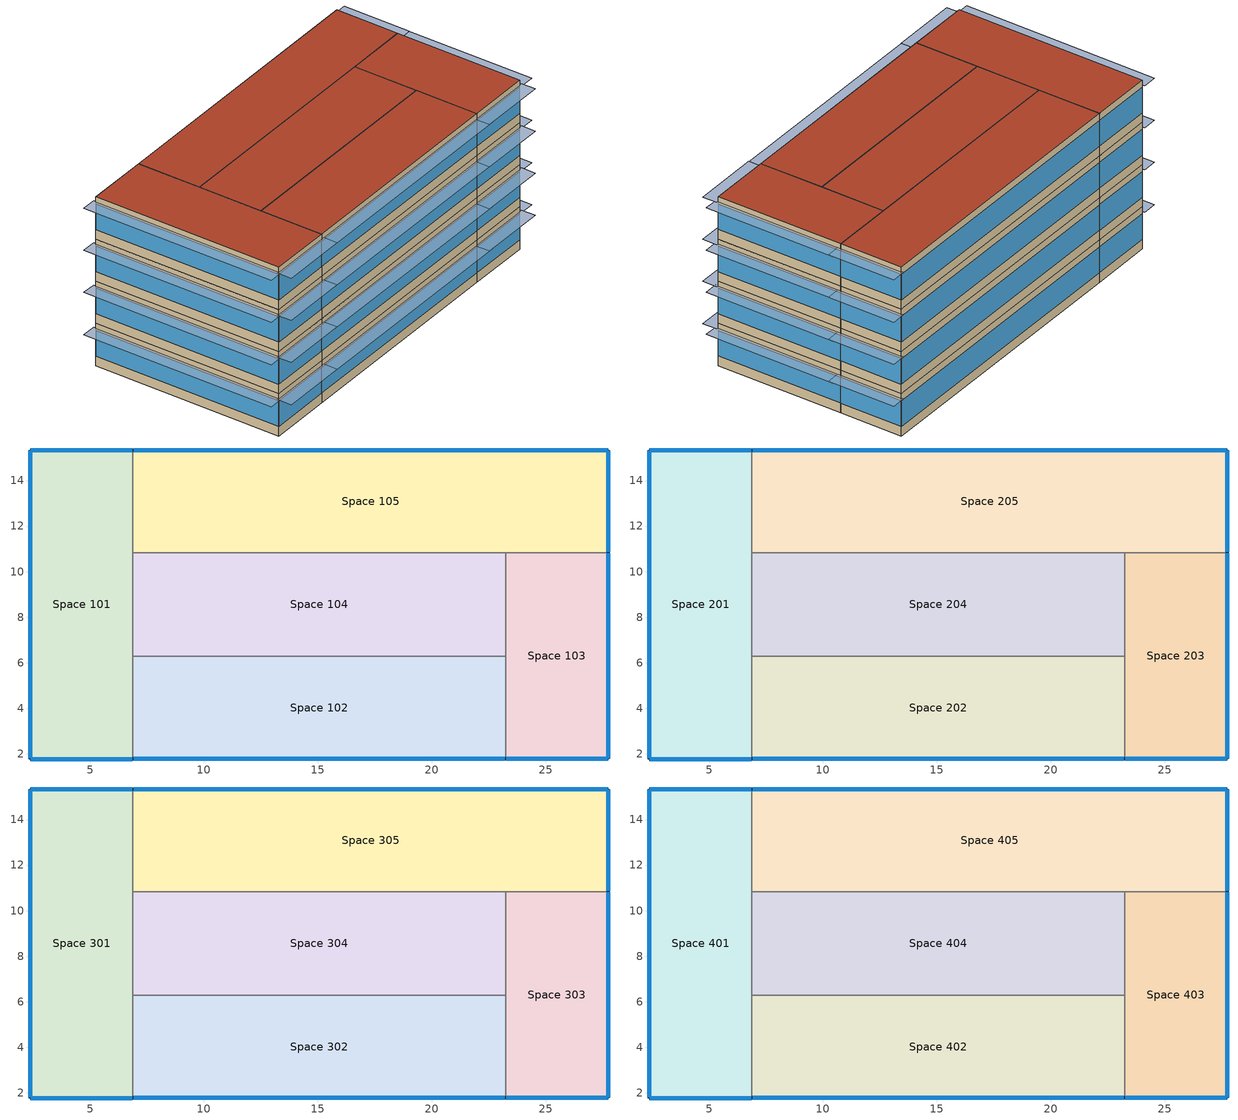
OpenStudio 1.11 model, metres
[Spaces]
Space 101
 floor ground: 6.88,15.34 6.88,1.78 2.38,1.78 2.38,15.34 z0
 wall outside: 6.88,15.34 2.38,15.34 2.38,1.78 6.88,1.78 z0:3.05
 wall to Space 105: 6.88,10.84 6.88,15.34 z0:3.05
 wall to Space 104: 6.88,6.28 6.88,10.84 z0:3.05
 wall to Space 102: 6.88,1.78 6.88,6.28 z0:3.05
 window: 6.86,15.34 2.41,15.34 / 2.41,1.78 6.86,1.78 z0.7:2.55; 2.38,15.31 2.38,1.8 z0.7:2.54
Space 102
 floor ground: 23.23,6.28 23.23,1.78 6.88,1.78 6.88,6.28 z0
 wall outside: 6.88,1.78 23.23,1.78 z0:3.05
 wall to Space 104: 23.23,6.28 6.88,6.28 z0:3.05
 wall to Space 103: 23.23,1.78 23.23,6.28 z0:3.05
 window: 6.91,1.78 23.21,1.78 z0.7:2.53
Space 103
 floor ground: 27.73,10.84 27.73,1.78 23.23,1.78 23.23,10.84 z0
 wall outside: 23.23,1.78 27.73,1.78 27.73,10.84 z0:3.05
 wall to Space 104: 23.23,10.84 23.23,6.28 z0:3.05
 wall to Space 105: 27.73,10.84 23.23,10.84 z0:3.05
 window: 27.73,1.8 27.73,10.81 z0.7:2.54; 23.26,1.78 27.71,1.78 z0.7:2.55
Space 104
 floor ground: 23.23,10.84 23.23,6.28 6.88,6.28 6.88,10.84 z0
 wall to Space 105: 23.23,10.84 6.88,10.84 z0:3.05
Space 105
 floor ground: 27.73,15.34 27.73,10.84 6.88,10.84 6.88,15.34 z0
 wall outside: 27.73,10.84 27.73,15.34 6.88,15.34 z0:3.05
 window: 27.73,10.86 27.73,15.31 z0.7:2.55; 27.71,15.34 6.91,15.34 z0.7:2.53
Space 201
 floor to Space 101: 6.88,15.34 6.88,1.78 2.38,1.78 2.38,15.34 z3.05
 wall outside: 6.88,15.34 2.38,15.34 2.38,1.78 6.88,1.78 z3.05:6.1
 wall to Space 205: 6.88,10.84 6.88,15.34 z3.05:6.1
 wall to Space 204: 6.88,6.28 6.88,10.84 z3.05:6.1
 wall to Space 202: 6.88,1.78 6.88,6.28 z3.05:6.1
 window: 2.41,1.78 6.86,1.78 / 6.86,15.34 2.41,15.34 z3.75:5.6; 2.38,15.31 2.38,1.8 z3.75:5.58
Space 202
 floor to Space 102: 23.23,6.28 23.23,1.78 6.88,1.78 6.88,6.28 z3.05
 wall outside: 6.88,1.78 23.23,1.78 z3.05:6.1
 wall to Space 204: 23.23,6.28 6.88,6.28 z3.05:6.1
 wall to Space 203: 23.23,1.78 23.23,6.28 z3.05:6.1
 window: 6.91,1.78 23.21,1.78 z3.75:5.58
Space 203
 floor to Space 103: 27.73,10.84 27.73,1.78 23.23,1.78 23.23,10.84 z3.05
 wall outside: 23.23,1.78 27.73,1.78 27.73,10.84 z3.05:6.1
 wall to Space 204: 23.23,10.84 23.23,6.28 z3.05:6.1
 wall to Space 205: 27.73,10.84 23.23,10.84 z3.05:6.1
 window: 27.73,1.8 27.73,10.81 z3.75:5.59; 23.26,1.78 27.71,1.78 z3.75:5.6
Space 204
 floor to Space 104: 23.23,10.84 23.23,6.28 6.88,6.28 6.88,10.84 z3.05
 wall to Space 205: 23.23,10.84 6.88,10.84 z3.05:6.1
Space 205
 floor to Space 105: 27.73,15.34 27.73,10.84 6.88,10.84 6.88,15.34 z3.05
 wall outside: 27.73,10.84 27.73,15.34 6.88,15.34 z3.05:6.1
 window: 27.71,15.34 6.91,15.34 z3.75:5.58; 27.73,10.86 27.73,15.31 z3.75:5.6
Space 301
 floor to Space 201: 6.88,15.34 6.88,1.78 2.38,1.78 2.38,15.34 z6.1
 wall outside: 6.88,15.34 2.38,15.34 2.38,1.78 6.88,1.78 z6.1:9.14
 wall to Space 305: 6.88,10.84 6.88,15.34 z6.1:9.14
 wall to Space 304: 6.88,6.28 6.88,10.84 z6.1:9.14
 wall to Space 302: 6.88,1.78 6.88,6.28 z6.1:9.14
 window: 6.86,15.34 2.41,15.34 / 2.41,1.78 6.86,1.78 z6.8:8.65; 2.38,15.31 2.38,1.8 z6.8:8.63
Space 302
 floor to Space 202: 23.23,6.28 23.23,1.78 6.88,1.78 6.88,6.28 z6.1
 wall outside: 6.88,1.78 23.23,1.78 z6.1:9.14
 wall to Space 304: 23.23,6.28 6.88,6.28 z6.1:9.14
 wall to Space 303: 23.23,1.78 23.23,6.28 z6.1:9.14
 window: 6.91,1.78 23.21,1.78 z6.8:8.63
Space 303
 floor to Space 203: 27.73,10.84 27.73,1.78 23.23,1.78 23.23,10.84 z6.1
 wall outside: 23.23,1.78 27.73,1.78 27.73,10.84 z6.1:9.14
 wall to Space 304: 23.23,10.84 23.23,6.28 z6.1:9.14
 wall to Space 305: 27.73,10.84 23.23,10.84 z6.1:9.14
 window: 23.26,1.78 27.71,1.78 z6.8:8.65; 27.73,1.8 27.73,10.81 z6.8:8.64
Space 304
 floor to Space 204: 23.23,10.84 23.23,6.28 6.88,6.28 6.88,10.84 z6.1
 wall to Space 305: 23.23,10.84 6.88,10.84 z6.1:9.14
Space 305
 floor to Space 205: 27.73,15.34 27.73,10.84 6.88,10.84 6.88,15.34 z6.1
 wall outside: 27.73,10.84 27.73,15.34 6.88,15.34 z6.1:9.14
 window: 27.73,10.86 27.73,15.31 z6.8:8.65; 27.71,15.34 6.91,15.34 z6.8:8.63
Space 401
 floor to Space 301: 6.88,15.34 6.88,1.78 2.38,1.78 2.38,15.34 z9.14
 wall outside: 6.88,15.34 2.38,15.34 2.38,1.78 6.88,1.78 z9.14:12.19
 wall to Space 405: 6.88,10.84 6.88,15.34 z9.14:12.19
 wall to Space 404: 6.88,6.28 6.88,10.84 z9.14:12.19
 wall to Space 402: 6.88,1.78 6.88,6.28 z9.14:12.19
 window: 2.41,1.78 6.86,1.78 / 6.86,15.34 2.41,15.34 z9.84:11.69; 2.38,15.31 2.38,1.8 z9.84:11.68
 roof outside: 6.88,1.78 6.88,15.34 2.38,15.34 2.38,1.78 z12.19
Space 402
 floor to Space 302: 23.23,6.28 23.23,1.78 6.88,1.78 6.88,6.28 z9.14
 wall outside: 6.88,1.78 23.23,1.78 z9.14:12.19
 wall to Space 404: 23.23,6.28 6.88,6.28 z9.14:12.19
 wall to Space 403: 23.23,1.78 23.23,6.28 z9.14:12.19
 window: 6.91,1.78 23.21,1.78 z9.84:11.68
 roof outside: 23.23,1.78 23.23,6.28 6.88,6.28 6.88,1.78 z12.19
Space 403
 floor to Space 303: 27.73,10.84 27.73,1.78 23.23,1.78 23.23,10.84 z9.14
 wall outside: 23.23,1.78 27.73,1.78 27.73,10.84 z9.14:12.19
 wall to Space 404: 23.23,10.84 23.23,6.28 z9.14:12.19
 wall to Space 405: 27.73,10.84 23.23,10.84 z9.14:12.19
 window: 27.73,1.8 27.73,10.81 z9.84:11.68; 23.26,1.78 27.71,1.78 z9.84:11.69
 roof outside: 27.73,1.78 27.73,10.84 23.23,10.84 23.23,1.78 z12.19
Space 404
 floor to Space 304: 23.23,10.84 23.23,6.28 6.88,6.28 6.88,10.84 z9.14
 wall to Space 405: 23.23,10.84 6.88,10.84 z9.14:12.19
 roof outside: 23.23,6.28 23.23,10.84 6.88,10.84 6.88,6.28 z12.19
Space 405
 floor to Space 305: 27.73,15.34 27.73,10.84 6.88,10.84 6.88,15.34 z9.14
 wall outside: 27.73,10.84 27.73,15.34 6.88,15.34 z9.14:12.19
 window: 27.71,15.34 6.91,15.34 z9.84:11.68; 27.73,10.86 27.73,15.31 z9.84:11.69
 roof outside: 27.73,10.84 27.73,15.34 6.88,15.34 6.88,10.84 z12.19
shading: 23.39,0.77 23.39,1.78 6.73,1.78 6.73,0.77 z8.81; 27.89,0.76 27.89,1.78 23.07,1.78 23.07,0.76 z11.88; 23.39,0.77 23.39,1.78 6.73,1.78 6.73,0.77 z11.86; 27.89,0.76 27.89,1.78 23.07,1.78 23.07,0.76 z2.73; 2.38,1.62 2.38,15.5 1.37,15.5 1.37,1.62 z8.82; 28.75,1.62 28.75,11 27.73,11 27.73,1.62 z11.87; 7.04,0.76 7.04,1.78 2.22,1.78 2.22,0.76 z5.78; 28.75,1.62 28.75,11 27.73,11 27.73,1.62 z2.72; 2.38,1.62 2.38,15.5 1.37,15.5 1.37,1.62 z11.86; 28.75,10.68 28.75,15.5 27.73,15.5 27.73,10.68 z11.88; 27.89,0.76 27.89,1.78 23.07,1.78 23.07,0.76 z8.83; 28.75,1.62 28.75,11 27.73,11 27.73,1.62 z5.77; 28.75,10.68 28.75,15.5 27.73,15.5 27.73,10.68 z8.83; 28.75,1.62 28.75,11 27.73,11 27.73,1.62 z8.82; 7.04,0.76 7.04,1.78 2.22,1.78 2.22,0.76 z2.73; 23.39,0.77 23.39,1.78 6.73,1.78 6.73,0.77 z5.77; 7.04,0.76 7.04,1.78 2.22,1.78 2.22,0.76 z8.83; 2.38,1.62 2.38,15.5 1.37,15.5 1.37,1.62 z5.77; 23.39,0.77 23.39,1.78 6.73,1.78 6.73,0.77 z2.72; 27.89,0.76 27.89,1.78 23.07,1.78 23.07,0.76 z5.78; 28.75,10.68 28.75,15.5 27.73,15.5 27.73,10.68 z2.73; 28.75,10.68 28.75,15.5 27.73,15.5 27.73,10.68 z5.78; 2.38,1.62 2.38,15.5 1.37,15.5 1.37,1.62 z2.72; 7.04,0.76 7.04,1.78 2.22,1.78 2.22,0.76 z11.88
[Building]
Building 1: Space Type=189.1-2009 - Office - OpenOffice - CZ4-8; Default Construction Set=189.1-2009 - CZ5 - Office
[Site]
Firenze-Peretola: Latitude {deg}=43.8; Longitude {deg}=11.2; Time Zone {hr}=1; Elevation {m}=38
[ClimateZones]
Climate Zone Institution Name 1=ASHRAE; Climate Zone Document Name 1=ANSI/ASHRAE Standard 169; Climate Zone Document Year 1=2006; Climate Zone Institution Name 2=CEC; Climate Zone Document Name 2=California Climate Zone Descriptions; Climate Zone Document Year 2=1995
[SizingPeriod:DesignDay] Sky Clearness=0; Rain Indicator=0; Snow Indicator=0; Day of Month=21; Daylight Saving Time Indicator=0; Dry-Bulb Temperature Range Modifier Type=DefaultMultipliers
Name | Maximum Dry-Bulb Temperature {C} | Daily Dry-Bulb Temperature Range {deltaC} | Humidity Indicating Conditions at Maximum Dry-Bulb | Barometric Pressure {Pa} | Wind Speed {m/s} | Wind Direction {deg} | Month | Day Type | Humidity Indicating Type | Solar Model Indicator | ASHRAE Taub | ASHRAE Taud
Firenze-Peretola Ann Hum_n 99.6% Condns DP=>MCDB | 2.6 | 0 | -11 | 100869 | 0.7 | 80 | 1 | WinterDesignDay | Dewpoint | ASHRAEClearSky
Firenze-Peretola Ann Clg .4% Condns DP=>MDB | 27.1 | 11.7 | 22.8 | 100869 | 3.8 | 270 | 7 | SummerDesignDay | Dewpoint | ASHRAETau | 0.486 | 1.92
Firenze-Peretola Ann Clg .4% Condns Enth=>MDB | 31.7 | 11.7 | 74400 | 100869 | 3.8 | 270 | 7 | SummerDesignDay | Enthalpy | ASHRAETau | 0.486 | 1.92
Firenze-Peretola Ann Clg .4% Condns WB=>MDB | 31.8 | 11.7 | 24.6 | 100869 | 3.8 | 270 | 7 | SummerDesignDay | Wetbulb | ASHRAETau | 0.486 | 1.92
Firenze-Peretola Ann Htg 99.6% Condns DB | -3.1 | 0 | -3.1 | 100869 | 0.7 | 80 | 1 | WinterDesignDay | Wetbulb | ASHRAEClearSky
Firenze-Peretola Ann Htg Wind 99.6% Condns WS=>MCDB | 3.7 | 0 | 3.7 | 100869 | 10.9 | 80 | 1 | WinterDesignDay | Wetbulb | ASHRAEClearSky
Firenze-Peretola Ann Clg .4% Condns DB=>MWB | 35.1 | 11.7 | 23 | 100869 | 3.8 | 270 | 7 | SummerDesignDay | Wetbulb | ASHRAETau | 0.486 | 1.92
Malaga Ann Htg Wind 99.6% Condns WS=>MCDB | 12.9 | 0 | 12.9 | 101241 | 14.9 | 320 | 1 | WinterDesignDay | Wetbulb | ASHRAEClearSky
Malaga Ann Clg .4% Condns DP=>MDB | 26.3 | 9.4 | 22.8 | 101241 | 5.3 | 320 | 8 | SummerDesignDay | Dewpoint | ASHRAETau | 0.529 | 1.806
Malaga Ann Htg 99.6% Condns DB | 3.9 | 0 | 3.9 | 101241 | 4.4 | 320 | 1 | WinterDesignDay | Wetbulb | ASHRAEClearSky
Malaga Ann Clg .4% Condns Enth=>MDB | 28.2 | 9.4 | 71500 | 101241 | 5.3 | 320 | 8 | SummerDesignDay | Enthalpy | ASHRAETau | 0.529 | 1.806
Malaga Ann Clg .4% Condns DB=>MWB | 34.8 | 9.4 | 20.4 | 101241 | 5.3 | 320 | 8 | SummerDesignDay | Wetbulb | ASHRAETau | 0.529 | 1.806
Malaga Ann Clg .4% Condns WB=>MDB | 28 | 9.4 | 23.9 | 101241 | 5.3 | 320 | 8 | SummerDesignDay | Wetbulb | ASHRAETau | 0.529 | 1.806
Malaga Ann Hum_n 99.6% Condns DP=>MCDB | 11.1 | 0 | -4 | 101241 | 4.4 | 320 | 1 | WinterDesignDay | Dewpoint | ASHRAEClearSky
COPENHAGEN Ann Clg .4% Condns Enth=>MDB | 23.1 | 8 | 54800 | 101265 | 4.6 | 160 | 7 | SummerDesignDay | Enthalpy | ASHRAETau | 0.447 | 1.986
COPENHAGEN Ann Clg .4% Condns DP=>MDB | 20.8 | 8 | 17.9 | 101265 | 4.6 | 160 | 7 | SummerDesignDay | Dewpoint | ASHRAETau | 0.447 | 1.986
COPENHAGEN Ann Htg 99.6% Condns DB | -9.2 | 0 | -9.2 | 101265 | 4.8 | 50 | 2 | WinterDesignDay | Wetbulb | ASHRAEClearSky
COPENHAGEN Ann Clg .4% Condns WB=>MDB | 23.4 | 8 | 19.3 | 101265 | 4.6 | 160 | 7 | SummerDesignDay | Wetbulb | ASHRAETau | 0.447 | 1.986
COPENHAGEN Ann Clg .4% Condns DB=>MWB | 25.5 | 8 | 17.9 | 101265 | 4.6 | 160 | 7 | SummerDesignDay | Wetbulb | ASHRAETau | 0.447 | 1.986
COPENHAGEN Ann Hum_n 99.6% Condns DP=>MCDB | -7.6 | 0 | -12 | 101265 | 4.8 | 50 | 2 | WinterDesignDay | Dewpoint | ASHRAEClearSky
COPENHAGEN Ann Htg Wind 99.6% Condns WS=>MCDB | 4.1 | 0 | 4.1 | 101265 | 14.7 | 50 | 2 | WinterDesignDay | Wetbulb | ASHRAEClearSky
[DefaultConstructionSet] Interior Partition Construction=Interior Partition
Name | Default Exterior Surface Constructions | Default Interior Surface Constructions | Default Ground Contact Surface Constructions | Default Exterior SubSurface Constructions | Default Interior SubSurface Constructions
189.1-2009 - CZ5 - Office | Default Surface Constructions 13 | Default Surface Constructions 14 | Default Surface Constructions 15 | Default Sub Surface Constructions 9 | Default Sub Surface Constructions 10
CZ1OfficeBestCase | Default Surface Constructions 28 | Default Surface Constructions 29 | Default Surface Constructions 30 | Default Sub Surface Constructions 19 | Default Sub Surface Constructions 20
[DefaultSurfaceConstructions]
Name | Floor Construction | Wall Construction | Roof Ceiling Construction
Default Surface Constructions 13 | ExtSlabCarpet 4in ClimateZone 1-8 | ASHRAE 189.1-2009 ExtWall Mass ClimateZone 5 | ASHRAE 189.1-2009 ExtRoof IEAD ClimateZone 2-5
Default Surface Constructions 14; Default Surface Constructions 29 | Interior Floor | Interior Wall | Interior Ceiling
Default Surface Constructions 15; Default Surface Constructions 30 | ExtSlabCarpet 4in ClimateZone 1-8 | ExtSlabCarpet 4in ClimateZone 1-8 | ExtSlabCarpet 4in ClimateZone 1-8
Default Surface Constructions 28 | ExtSlabCarpet 4in ClimateZone 1-8 | ExtWallMassCZ1BestCase | ASHRAE 189.1-2009 ExtRoof IEAD ClimateZone 1
[Construction]
ExtSlabCarpet 4in ClimateZone 1-8: MAT-CC05 4 HW CONCRETE, CP02 CARPET PAD
ASHRAE 189.1-2009 ExtRoof IEAD ClimateZone 1: Roof Membrane, Roof Insulation [18], Metal Decking
Interior Floor: F16 Acoustic tile, F05 Ceiling air space resistance, M11 100mm lightweight concrete
Interior Wall: G01a 19mm gypsum board, F04 Wall air space resistance, G01a 19mm gypsum board
Interior Ceiling: M11 100mm lightweight concrete, F05 Ceiling air space resistance, F16 Acoustic tile
ASHRAE 189.1-2009 ExtWindow ClimateZone 1: Theoretical Glass [167], Air, Theoretical Glass [167]
Exterior Door: F08 Metal surface, I01 25mm insulation board
Interior Window: Clear 3mm
Interior Door; Interior Partition: G05 25mm wood
ASHRAE 189.1-2009 ExtRoof IEAD ClimateZone 2-5: Roof Membrane, Roof Insulation [21], Metal Decking
ASHRAE 189.1-2009 ExtWindow ClimateZone 4-5: Theoretical Glass [207]
ASHRAE 189.1-2009 ExtWall Mass ClimateZone 5: 1IN Stucco, 8IN Concrete HW, Wall Insulation [40], 1/2IN Gypsum
ExtWallMassCZ1BestCase: 1IN Stucco, 1/2IN Gypsum, F04 Wall air space resistance, Wall Insulation [44], 8IN Concrete HW, G01a 19mm gypsum board
ExtWindowCZ1Best: Theoretical Glass [167], Argon, Theoretical Glass [167], Argon, Theoretical Glass [167], Argon, Theoretical Glass [167]
[Material] Thermal Absorptance=0.9
Name | Roughness | Thickness {m} | Conductivity {W/m-K} | Density {kg/m3} | Specific Heat {J/kg-K} | Solar Absorptance | Visible Absorptance
MAT-CC05 4 HW CONCRETE | Rough | 0.1016 | 1.311 | 2240 | 836.8 | 0.85 | 0.85
1IN Stucco | Smooth | 0.0253 | 0.6918 | 1858 | 837 | 0.92 | 0.92
8IN Concrete HW | MediumRough | 0.2033 | 1.7296 | 2243 | 837 | 0.65 | 0.65
1/2IN Gypsum | Smooth | 0.0127 | 0.16 | 784.9 | 830 | 0.4 | 0.4
Roof Membrane | VeryRough | 0.0095 | 0.16 | 1121.29 | 1460 | 0.7 | 0.7
Roof Insulation [18] | MediumRough | 0.1693 | 0.049 | 265 | 836.8 | 0.7 | 0.7
Metal Decking | MediumSmooth | 0.0015 | 45.006 | 7680 | 418.4 | 0.6 | 0.6
F16 Acoustic tile | MediumSmooth | 0.0191 | 0.06 | 368 | 590 | 0.3 | 0.3
M11 100mm lightweight concrete | MediumRough | 0.1016 | 0.53 | 1280 | 840 | 0.5 | 0.5
G01a 19mm gypsum board | MediumSmooth | 0.019 | 0.16 | 800 | 1090 | 0.4 | 0.4
F08 Metal surface | Smooth | 0.0008 | 45.28 | 7824 | 500 | 0.7 | 0.7
I01 25mm insulation board | MediumRough | 0.0254 | 0.03 | 43 | 1210 | 0.6 | 0.6
G05 25mm wood | MediumSmooth | 0.0254 | 0.15 | 608 | 1630 | 0.5 | 0.5
Roof Insulation [21] | MediumRough | 0.2105 | 0.049 | 265 | 836.8 | 0.7 | 0.7
Wall Insulation [40] | MediumRough | 0.0794 | 0.0432 | 91 | 837 | 0.5 | 0.5
Wall Insulation [44] | MediumRough | 0.1104 | 0.0432 | 91 | 837 | 0.5 | 0.5
[Material:NoMass]
CP02 CARPET PAD: Roughness=Smooth; Thermal Resistance {m2-K/W}=0.1; Thermal Absorptance=0.9; Solar Absorptance=0.8; Visible Absorptance=0.8
[Material:AirGap]
Name | Thermal Resistance {m2-K/W}
F05 Ceiling air space resistance | 0.18
F04 Wall air space resistance | 0.15
[DefaultSubSurfaceConstructions]
Name | Fixed Window Construction | Operable Window Construction | Door Construction | Tubular Daylight Dome Construction | Tubular Daylight Diffuser Construction
Default Sub Surface Constructions 9 | ASHRAE 189.1-2009 ExtWindow ClimateZone 4-5 | ASHRAE 189.1-2009 ExtWindow ClimateZone 4-5 | Exterior Door | Interior Window | Interior Window
Default Sub Surface Constructions 10; Default Sub Surface Constructions 20 | Interior Window | Interior Window | Interior Door
Default Sub Surface Constructions 19 | ExtWindowCZ1Best | ASHRAE 189.1-2009 ExtWindow ClimateZone 1 | Exterior Door | Interior Window | Interior Window
[WindowMaterial:Glazing] Optical Data Type=SpectralAverage; Thickness {m}=0.003; Back Side Solar Reflectance at Normal Incidence=0; Back Side Visible Reflectance at Normal Incidence=0; Infrared Transmittance at Normal Incidence=0; Dirt Correction Factor for Solar and Visible Transmittance=1; Solar Diffusing=No
Name | Solar Transmittance at Normal Incidence | Front Side Solar Reflectance at Normal Incidence | Visible Transmittance at Normal Incidence | Front Side Visible Reflectance at Normal Incidence | Front Side Infrared Hemispherical Emissivity | Back Side Infrared Hemispherical Emissivity | Conductivity {W/m-K}
Theoretical Glass [167] | 0.2374 | 0.7126 | 0.2512 | 0.6988 | 0.985 | 0.985 | 2.1073
Clear 3mm | 0.837 | 0.075 | 0.898 | 0.081 | 0.84 | 0.84 | 0.9
Theoretical Glass [207] | 0.3311 | 0.6189 | 0.44 | 0.51 | 0.9 | 0.9 | 0.0133
[WindowMaterial:Gas] Thickness {m}=0.01
Name | Gas Type
Air | Air
Argon | Argon
[SpaceType] Standards Building Type=Office
Name | Default Schedule Set | Design Specification Outdoor Air Object | Standards Space Type
189.1-2009 - Office - BreakRoom - CZ1-3 | BreakRoomCZ1-3_modified | 189.1-2009 - Office - BreakRoom - CZ1-3 Ventilation | BreakRoom
189.1-2009 - Office - OpenOffice - CZ1-3 | OpenOfficeCZ1-3_modified | 189.1-2009 - Office - OpenOffice - CZ1-3 Ventilation | OpenOffice
189.1-2009 - Office - PrintRoom - CZ1-3 | PrintRoomCZ1-3_modified | 189.1-2009 - Office - PrintRoom - CZ1-3 Ventilation | PrintRoom
189.1-2009 - Office - Restroom - CZ1-3 | RestRoomCZ1-3_modified | 189.1-2009 - Office - Restroom - CZ1-3 Ventilation | Restroom
189.1-2009 - Office - OpenOffice - CZ4-8 | 189.1-2009 - Office - OpenOffice - CZ4-8 Schedule Set | 189.1-2009 - Office - OpenOffice - CZ4-8 Ventilation | OpenOffice
[DefaultScheduleSet] Infiltration Schedule=Office Infil Quarter On
Name | Number of People Schedule | People Activity Level Schedule | Lighting Schedule | Electric Equipment Schedule
189.1-2009 - Office - OpenOffice - CZ4-8 Schedule Set | Office Work Occ | Office Activity | Office Bldg Light | Office Bldg Equip
BreakRoomCZ1-3_modified | OfficeMiscOccBRModified | OfficeActivityBRModified | OfficeBldgLightBRModified | OfficeBldgEquipBRModified
OpenOfficeCZ1-3_modified | OfficeWorkOccModified | OfficeActivityOOModified | OfficeBldgLightOOModified | OfficeBldgEquipOOModified
RestRoomCZ1-3_modified | OfficeMiscOccRRModified | OfficeActivityRRModified | OfficeBldgLightRRModified | Office Bldg Equip
PrintRoomCZ1-3_modified | OfficeMiscOccPRModified | OfficeActivityPRModified | OfficeBldgLightPRModified | OfficeBldgEquipPRModified
[Lights]
Name | Lights Definition | Space or SpaceType
BreakRoomCZ1-3LightsModified | BreakRoomCZ1-3LightsDefinitionModified | 189.1-2009 - Office - BreakRoom - CZ1-3
OpenOfficeCZ1-3LightsModified | OpenOfficeCZ1-3LightsDefinitionModified | 189.1-2009 - Office - OpenOffice - CZ1-3
PrintRoomCZ1-3LightsModified | PrintRoomCZ1-3LightsDefinitionModified | 189.1-2009 - Office - PrintRoom - CZ1-3
RestroomCZ1-3LightsModified | RestroomCZ1-3LightsDefinitionModified | 189.1-2009 - Office - Restroom - CZ1-3
189.1-2009 - Office - OpenOffice - CZ4-8 Lights | 189.1-2009 - Office - OpenOffice - CZ4-8 Lights Definition | 189.1-2009 - Office - OpenOffice - CZ4-8
[DesignSpecification:OutdoorAir] Outdoor Air Method=Sum
Name | Outdoor Air Flow per Person {m3/s-person} | Outdoor Air Flow per Floor Area {m3/s-m2}
189.1-2009 - Office - BreakRoom - CZ1-3 Ventilation | 0.00707921
189.1-2009 - Office - OpenOffice - CZ1-3 Ventilation; 189.1-2009 - Office - OpenOffice - CZ4-8 Ventilation | 0.00943895
189.1-2009 - Office - PrintRoom - CZ1-3 Ventilation |  | 0.000254
189.1-2009 - Office - Restroom - CZ1-3 Ventilation |  | 0.0048768
[People]
Name | People Definition | Space or SpaceType
BreakRoom - CZ1-3 People Modified | BreakRoomCZ1-3PeopleDefinitionModified | 189.1-2009 - Office - BreakRoom - CZ1-3
OpenOfficeCZ1-3PeopleModified | OpenOfficeCZ1-3PeopleDefinitionModified | 189.1-2009 - Office - OpenOffice - CZ1-3
189.1-2009 - Office - PrintRoom - CZ1-3 People | 189.1-2009 - Office - PrintRoom - CZ1-3 People Definition | 189.1-2009 - Office - PrintRoom - CZ1-3
189.1-2009 - Office - Restroom - CZ1-3 People | 189.1-2009 - Office - Restroom - CZ1-3 People Definition | 189.1-2009 - Office - Restroom - CZ1-3
189.1-2009 - Office - OpenOffice - CZ4-8 People | 189.1-2009 - Office - OpenOffice - CZ4-8 People Definition | 189.1-2009 - Office - OpenOffice - CZ4-8
[SpaceInfiltration:DesignFlowRate] Design Flow Rate Calculation Method=Flow/ExteriorArea
Name | Space or SpaceType | Flow per Exterior Surface Area {m3/s-m2}
189.1-2009 - Office - BreakRoom - CZ1-3 Infiltration | 189.1-2009 - Office - BreakRoom - CZ1-3 | 0.00030226
189.1-2009 - Office - OpenOffice - CZ1-3 Infiltration | 189.1-2009 - Office - OpenOffice - CZ1-3 | 0.00030226
189.1-2009 - Office - PrintRoom - CZ1-3 Infiltration | 189.1-2009 - Office - PrintRoom - CZ1-3 | 0.00030226
189.1-2009 - Office - Restroom - CZ1-3 Infiltration | 189.1-2009 - Office - Restroom - CZ1-3 | 0.00030226
189.1-2009 - Office - OpenOffice - CZ4-8 Infiltration | 189.1-2009 - Office - OpenOffice - CZ4-8 | 0.000226568
[ElectricEquipment:Definition] Design Level Calculation Method=Watts/Area
Name | Watts per Space Floor Area {W/m2}
189.1-2009 - Office - BreakRoom - CZ1-3 Electric Equipment Definition | 48.007
189.1-2009 - Office - OpenOffice - CZ1-3 Electric Equipment Definition | 7.642376
189.1-2009 - Office - PrintRoom - CZ1-3 Electric Equipment Definition | 30.0313
189.1-2009 - Office - Restroom - CZ1-3 Electric Equipment Definition | 0.753474
189.1-2009 - Office - OpenOffice - CZ4-8 Electric Equipment Definition | 7.64238
[ElectricEquipment]
Name | Electric Equipment Definition | Space or SpaceType
189.1-2009 - Office - BreakRoom - CZ1-3 Electric Equipment | 189.1-2009 - Office - BreakRoom - CZ1-3 Electric Equipment Definition | 189.1-2009 - Office - BreakRoom - CZ1-3
189.1-2009 - Office - OpenOffice - CZ1-3 Electric Equipment | 189.1-2009 - Office - OpenOffice - CZ1-3 Electric Equipment Definition | 189.1-2009 - Office - OpenOffice - CZ1-3
189.1-2009 - Office - PrintRoom - CZ1-3 Electric Equipment | 189.1-2009 - Office - PrintRoom - CZ1-3 Electric Equipment Definition | 189.1-2009 - Office - PrintRoom - CZ1-3
189.1-2009 - Office - Restroom - CZ1-3 Electric Equipment | 189.1-2009 - Office - Restroom - CZ1-3 Electric Equipment Definition | 189.1-2009 - Office - Restroom - CZ1-3
189.1-2009 - Office - OpenOffice - CZ4-8 Electric Equipment | 189.1-2009 - Office - OpenOffice - CZ4-8 Electric Equipment Definition | 189.1-2009 - Office - OpenOffice - CZ4-8
[ThermostatSetpoint:DualSetpoint] Heating Setpoint Temperature Schedule=Medium Office HtgSetp; Cooling Setpoint Temperature Schedule=Medium Office ClgSetp
Thermal Zone 1 Thermostat; Thermal Zone 2 Thermostat; Thermal Zone 3 Thermostat; Thermal Zone 4 Thermostat; Thermal Zone 5 Thermostat; Thermal Zone 6 Thermostat; Thermal Zone 7 Thermostat; Thermal Zone 8 Thermostat; Thermal Zone 9 Thermostat; Thermal Zone 10 Thermostat; Thermal Zone 11 Thermostat; Thermal Zone 12 Thermostat
[Lights:Definition] Design Level Calculation Method=Watts/Area
Name | Watts per Space Floor Area {W/m2}
OpenOfficeCZ1-3LightsDefinitionModified; 189.1-2009 - Office - OpenOffice - CZ4-8 Lights Definition | 10.6563
BreakRoomCZ1-3LightsDefinitionModified | 8
PrintRoomCZ1-3LightsDefinitionModified | 6
RestroomCZ1-3LightsDefinitionModified | 7
[People:Definition] Number of People Calculation Method=People/Area; Fraction Radiant=0.3
Name | People per Space Floor Area {person/m2}
189.1-2009 - Office - PrintRoom - CZ1-3 People Definition; 189.1-2009 - Office - Restroom - CZ1-3 People Definition | 0.107639
189.1-2009 - Office - OpenOffice - CZ4-8 People Definition | 0.0565105
BreakRoomCZ1-3PeopleDefinitionModified | 0.4
OpenOfficeCZ1-3PeopleDefinitionModified | 0.2
[BuildingStory] Nominal Floor to Floor Height {m}=3.048
Name | Nominal Z Coordinate {m}
Building Story 1 | 0
Building Story 2 | 3.048
Building Story 3 | 6.096
Building Story 4 | 9.144
[Space] Default Construction Set=CZ1OfficeBestCase
Name | Space Type | Default Schedule Set | Building Story | Thermal Zone
Space 101; Space 102; Space 105 | 189.1-2009 - Office - OpenOffice - CZ1-3 | OpenOfficeCZ1-3_modified | Building Story 1 | Thermal Zone 5
Space 103 | 189.1-2009 - Office - PrintRoom - CZ1-3 | PrintRoomCZ1-3_modified | Building Story 1 | Thermal Zone 9
Space 104 | 189.1-2009 - Office - BreakRoom - CZ1-3 | BreakRoomCZ1-3_modified | Building Story 1 | Thermal Zone 1
Space 201; Space 202; Space 205 | 189.1-2009 - Office - OpenOffice - CZ1-3 | OpenOfficeCZ1-3_modified | Building Story 2 | Thermal Zone 6
Space 203 | 189.1-2009 - Office - Restroom - CZ1-3 | RestRoomCZ1-3_modified | Building Story 2 | Thermal Zone 11
Space 204 | 189.1-2009 - Office - BreakRoom - CZ1-3 | BreakRoomCZ1-3_modified | Building Story 2 | Thermal Zone 2
Space 301; Space 302; Space 305 | 189.1-2009 - Office - OpenOffice - CZ1-3 | OpenOfficeCZ1-3_modified | Building Story 3 | Thermal Zone 7
Space 303 | 189.1-2009 - Office - PrintRoom - CZ1-3 | PrintRoomCZ1-3_modified | Building Story 3 | Thermal Zone 10
Space 304 | 189.1-2009 - Office - BreakRoom - CZ1-3 | BreakRoomCZ1-3_modified | Building Story 3 | Thermal Zone 3
Space 401; Space 402; Space 405 | 189.1-2009 - Office - OpenOffice - CZ1-3 | OpenOfficeCZ1-3_modified | Building Story 4 | Thermal Zone 8
Space 403 | 189.1-2009 - Office - Restroom - CZ1-3 | RestRoomCZ1-3_modified | Building Story 4 | Thermal Zone 12
Space 404 | 189.1-2009 - Office - BreakRoom - CZ1-3 | BreakRoomCZ1-3_modified | Building Story 4 | Thermal Zone 4
[ThermalZone] Use Ideal Air Loads=Yes
Name | Thermostat
Thermal Zone 1 | Thermal Zone 1 Thermostat
Thermal Zone 2 | Thermal Zone 2 Thermostat
Thermal Zone 3 | Thermal Zone 3 Thermostat
Thermal Zone 4 | Thermal Zone 4 Thermostat
Thermal Zone 5 | Thermal Zone 5 Thermostat
Thermal Zone 6 | Thermal Zone 6 Thermostat
Thermal Zone 7 | Thermal Zone 7 Thermostat
Thermal Zone 8 | Thermal Zone 8 Thermostat
Thermal Zone 9 | Thermal Zone 9 Thermostat
Thermal Zone 10 | Thermal Zone 10 Thermostat
Thermal Zone 11 | Thermal Zone 11 Thermostat
Thermal Zone 12 | Thermal Zone 12 Thermostat
[Sizing:Zone] Zone Cooling Design Supply Air Temperature Input Method=SupplyAirTemperature; Zone Cooling Design Supply Air Temperature {C}=14; Zone Cooling Design Supply Air Temperature Difference {deltaC}=11.11; Zone Heating Design Supply Air Temperature Input Method=SupplyAirTemperature; Zone Heating Design Supply Air Temperature {C}=40; Zone Heating Design Supply Air Temperature Difference {deltaC}=11.11; Zone Cooling Design Supply Air Humidity Ratio {kg-H2O/kg-air}=0.0085; Zone Heating Design Supply Air Humidity Ratio {kg-H2O/kg-air}=0.008; Cooling Design Air Flow Method=DesignDay; Heating Design Air Flow Method=DesignDay; Account for Dedicated Outdoor Air System=No; Dedicated Outdoor Air System Control Strategy=NeutralSupplyAir; Dedicated Outdoor Air Low Setpoint Temperature for Design {C}=autosize; Dedicated Outdoor Air High Setpoint Temperature for Design {C}=autosize
Thermal Zone 1; Thermal Zone 2; Thermal Zone 3; Thermal Zone 4; Thermal Zone 5; Thermal Zone 6; Thermal Zone 7; Thermal Zone 8; Thermal Zone 9; Thermal Zone 10; Thermal Zone 11; Thermal Zone 12
[Schedule:Ruleset]
Name | Default Day Schedule | Summer Design Day Schedule | Winter Design Day Schedule
Office Bldg Light | Office Bldg Light Default Schedule | Office Bldg Light Summer Design Day | Office Bldg Light Winter Design Day
Office Activity | Office Activity Default Schedule | Office Activity Summer Design Day | Office Activity Winter Design Day
Office Infil Quarter On | Office Infil Quarter On Default Schedule | Office Infil Quarter On Summer Design Day | Office Infil Quarter On Winter Design Day
Office Bldg Equip | Office Bldg Equip Default Schedule | Office Bldg Equip Summer Design Day | Office Bldg Equip Winter Design Day
Medium Office HtgSetp | Medium Office HtgSetp Default Schedule | Medium Office HtgSetp Summer Design Day | Medium Office HtgSetp Winter Design Day
Medium Office ClgSetp | Medium Office ClgSetp Default Schedule | Medium Office ClgSetp Summer Design Day | Medium Office ClgSetp Winter Design Day
Office Work Occ | Office Bldg Occ Default Schedule | Office Bldg Occ Summer Design Day | Office Bldg Occ Winter Design Day
OfficeWorkOccModified | Office Bldg Occ Default Schedule 2 | Office Bldg Occ Summer Design Day 2 | Office Bldg Occ Winter Design Day 2
OfficeMiscOccBRModified | Office Bldg Occ Default Schedule 3 | Office Bldg Occ Summer Design Day 3 | Office Bldg Occ Winter Design Day 3
OfficeActivityBRModified | Office Activity Default Schedule 1 | Office Activity Summer Design Day 1 | Office Activity Winter Design Day 1
OfficeBldgLightOOModified | Office Bldg Light Default Schedule 1 | Office Bldg Light Summer Design Day 1 | Office Bldg Light Winter Design Day 1
OfficeBldgLightBRModified | Office Bldg Light Default Schedule 2 | Office Bldg Light Summer Design Day 2 | Office Bldg Light Winter Design Day 2
OfficeBldgLightPRModified | Office Bldg Light Default Schedule 3 | Office Bldg Light Summer Design Day 3 | Office Bldg Light Winter Design Day 3
OfficeBldgLightRRModified | Office Bldg Light Default Schedule 4 | Office Bldg Light Summer Design Day 4 | Office Bldg Light Winter Design Day 4
OfficeActivityOOModified | Office Activity Default Schedule 2 | Office Activity Summer Design Day 2 | Office Activity Winter Design Day 2
OfficeActivityRRModified | Office Activity Default Schedule 3 | Office Activity Summer Design Day 3 | Office Activity Winter Design Day 3
OfficeActivityPRModified | Office Activity Default Schedule 4 | Office Activity Summer Design Day 4 | Office Activity Winter Design Day 4
OfficeMiscOccRRModified | Office Bldg Occ Default Schedule 4 | Office Bldg Occ Summer Design Day 4 | Office Bldg Occ Winter Design Day 4
OfficeMiscOccPRModified | Office Bldg Occ Default Schedule 5 | Office Bldg Occ Summer Design Day 5 | Office Bldg Occ Winter Design Day 5
OfficeBldgEquipOOModified | Office Bldg Equip Default Schedule 1 | Office Bldg Equip Summer Design Day 1 | Office Bldg Equip Winter Design Day 1
OfficeBldgEquipPRModified | Office Bldg Equip Default Schedule 2 | Office Bldg Equip Summer Design Day 2 | Office Bldg Equip Winter Design Day 2
OfficeBldgEquipBRModified | Office Bldg Equip Default Schedule 3 | Office Bldg Equip Summer Design Day 3 | Office Bldg Equip Winter Design Day 3
[Schedule:Day]
Office Bldg Light Default Schedule: 8, 0, 0.05, 11, 0, 0.485258, 13, 0, 0.80984, 15, 0, 0.609845, 20, 0, 0.813119, 22, 0, 0.3, 23, 0, 0.0131376, 24, 0, 0.05
Office Bldg Light Summer Design Day; Office Infil Quarter On Rule 1 Day Schedule; Office Bldg Equip Summer Design Day; Office Bldg Light Summer Design Day 1; Office Bldg Light Summer Design Day 2; Office Bldg Light Summer Design Day 3; Office Bldg Light Summer Design Day 4; Office Bldg Equip Summer Design Day 1; Office Bldg Equip Summer Design Day 2; Office Bldg Equip Summer Design Day 3: 24, 0, 1
Office Bldg Light Winter Design Day; Office Bldg Equip Winter Design Day; Office Bldg Occ Winter Design Day; Office Bldg Occ Rule 1 Day Schedule; Office Bldg Occ Winter Design Day 2; Office Bldg Occ Rule 1 Day Schedule 2; Office Bldg Occ Winter Design Day 3; Office Bldg Occ Rule 1 Day Schedule 3; Office Bldg Light Winter Design Day 1; Office Bldg Light Winter Design Day 2; Office Bldg Light Winter Design Day 3; Office Bldg Light Rule 1 Day Schedule 3; Office Bldg Light Winter Design Day 4; Office Bldg Light Rule 1 Day Schedule 4; Office Bldg Occ Winter Design Day 4; Office Bldg Occ Rule 1 Day Schedule 4; Office Bldg Occ Winter Design Day 5; Office Bldg Occ Rule 1 Day Schedule 5; Office Bldg Equip Winter Design Day 1; Office Bldg Equip Winter Design Day 2; Office Bldg Equip Winter Design Day 3: 24, 0, 0
Office Bldg Light Rule 1 Day Schedule; Office Bldg Light Rule 1 Day Schedule 1; Office Bldg Light Rule 1 Day Schedule 2: 24, 0, 0.05
Office Bldg Light Rule 2 Day Schedule: 6, 0, 0.05, 8, 0, 0.1, 14, 0, 0.5, 17, 0, 0.15, 24, 0, 0.05
Office Activity Default Schedule; Office Activity Default Schedule 1: 24, 0, 120.748
Office Activity Summer Design Day; Office Activity Winter Design Day; Office Activity Summer Design Day 1; Office Activity Winter Design Day 1; Office Activity Summer Design Day 2; Office Activity Winter Design Day 2; Office Activity Summer Design Day 3; Office Activity Winter Design Day 3; Office Activity Summer Design Day 4; Office Activity Winter Design Day 4: 24, 0, 132
Office Infil Quarter On Default Schedule; Office Infil Quarter On Summer Design Day: 6, 0, 1, 22, 0, 0.25, 24, 0, 1
Office Infil Quarter On Winter Design Day; Office Infil Quarter On Rule 2 Day Schedule: 6, 0, 1, 18, 0, 0.25, 24, 0, 1
Office Bldg Equip Default Schedule: 8, 0, 0.4, 12, 0, 0.9, 13, 0, 0.8, 17, 0, 0.9, 18, 0, 0.8, 20, 0, 0.6, 22, 0, 0.5, 24, 0, 0.4
Office Bldg Equip Rule 1 Day Schedule; Office Bldg Equip Rule 1 Day Schedule 1; Office Bldg Equip Rule 1 Day Schedule 2; Office Bldg Equip Rule 1 Day Schedule 3: 24, 0, 0.3
Office Bldg Equip Rule 2 Day Schedule: 6, 0, 0.3, 8, 0, 0.4, 14, 0, 0.5, 17, 0, 0.35, 24, 0, 0.3
Medium Office HtgSetp Default Schedule: 6, 0, 15.6, 22, 0, 21, 24, 0, 15.6
Medium Office HtgSetp Summer Design Day; Medium Office HtgSetp Rule 1 Day Schedule: 24, 0, 15.6
Medium Office HtgSetp Winter Design Day: 24, 0, 21
Medium Office HtgSetp Rule 2 Day Schedule: 6, 0, 15.6, 18, 0, 21, 24, 0, 15.6
Medium Office ClgSetp Default Schedule; Medium Office ClgSetp Summer Design Day: 6, 0, 26.7, 22, 0, 24, 24, 0, 26.7
Medium Office ClgSetp Winter Design Day; Medium Office ClgSetp Rule 1 Day Schedule: 24, 0, 26.7
Medium Office ClgSetp Rule 2 Day Schedule: 6, 0, 26.7, 18, 0, 24, 24, 0, 26.7
Office Bldg Occ Default Schedule: 6, 0, 0, 7, 0, 0.1, 8, 0, 0.2, 12, 0, 0.85, 13, 0, 0.5, 17, 0, 0.85, 18, 0, 0.7, 20, 0, 0.4, 22, 0, 0.1, 24, 0, 0.05
Office Bldg Occ Summer Design Day; Office Bldg Occ Summer Design Day 2; Office Bldg Occ Summer Design Day 3; Office Bldg Occ Summer Design Day 4; Office Bldg Occ Summer Design Day 5: 6, 0, 0, 22, 0, 1, 24, 0, 0.05
Office Bldg Occ Rule 2 Day Schedule: 6, 0, 0, 8, 0, 0.1, 14, 0, 0.4, 17, 0, 0.1, 24, 0, 0
Office Bldg Occ Default Schedule 2: 8, 0, 0, 9, 0, 0.475422, 13, 0, 0.845905, 14, 0, 0.334442, 15, 0, 0.639353, 18, 0, 0.845905, 19, 0, 0.29182, 24, 0, 0
Office Bldg Occ Rule 2 Day Schedule 2: 8, 0, 0, 14, 0, 0.4, 17, 0, 0.1, 24, 0, 0
Office Bldg Occ Default Schedule 3: 9, 0, 0, 10, 0, 0.163954, 11, 0, 0.334442, 13, 0, 0.167232, 15, 0, 0.52788, 17, 0, 0.167232, 18, 0, 0.331163, 24, 0, 0
Office Bldg Occ Rule 2 Day Schedule 3; Office Bldg Occ Rule 2 Day Schedule 4; Office Bldg Occ Rule 2 Day Schedule 5: 9, 0, 0, 14, 0, 0.25, 17, 0, 0.1, 24, 0, 0
Office Bldg Light Default Schedule 1: 8, 0, 0.05, 11, 0, 0.485258, 13, 0, 0.80984, 15, 0, 0.609845, 18, 0, 0.813119, 20, 0, 0.386899, 24, 0, 0.052481
Office Bldg Light Rule 2 Day Schedule 1; Office Bldg Light Rule 2 Day Schedule 2: 8, 0, 0.05, 14, 0, 0.5, 17, 0, 0.15, 24, 0, 0.05
Office Bldg Light Default Schedule 2: 8, 0, 0, 11, 0, 0.350835, 13, 0, 0.524601, 15, 0, 0.727875, 18, 0, 0.472143, 20, 0, 0.278705, 24, 0, 0
Office Bldg Light Default Schedule 3: 9, 0, 0, 10, 0, 0.357392, 13, 0, 0.727875, 15, 0, 0.265591, 18, 0, 0.475422, 20, 0, 0.222969, 24, 0, 0
Office Bldg Light Rule 2 Day Schedule 3: 9, 0, 0, 14, 0, 0.5, 17, 0, 0.15, 24, 0, 0
Office Bldg Light Default Schedule 4: 8, 0, 0, 12, 0, 0.357392, 13, 0, 0.560666, 15, 0, 0.236083, 18, 0, 0.363949, 20, 0, 0.177068, 24, 0, 0
Office Bldg Light Rule 2 Day Schedule 4: 8, 0, 0, 14, 0, 0.5, 17, 0, 0.15, 24, 0, 0
Office Activity Default Schedule 2; Office Activity Default Schedule 3: 24, 0, 110.853
Office Activity Default Schedule 4: 24, 0, 120.85
Office Bldg Occ Default Schedule 4: 9, 0, 0, 11, 0, 0.452472, 15, 0, 0.66886, 18, 0, 0.416407, 24, 0, 0
Office Bldg Occ Default Schedule 5: 9, 0, 0, 18, 0, 0.593452, 24, 0, 0
Office Bldg Equip Default Schedule 1: 8, 0, 0.4, 12, 0, 0.9, 13, 0, 0.8, 17, 0, 0.9, 20, 0, 0.649188, 24, 0, 0.400014
Office Bldg Equip Rule 2 Day Schedule 1; Office Bldg Equip Rule 2 Day Schedule 2: 8, 0, 0.3, 14, 0, 0.5, 17, 0, 0.35, 24, 0, 0.3
Office Bldg Equip Default Schedule 2: 8, 0, 0.4, 17, 0, 0.924592, 20, 0, 0.698368, 24, 0, 0.400014
Office Bldg Equip Default Schedule 3: 8, 0, 0.4, 13, 0, 0.540994, 15, 0, 0.76394, 20, 0, 0.537716, 24, 0, 0.400014
Office Bldg Equip Rule 2 Day Schedule 3: 8, 0, 0.3, 15, 0, 0.5, 17, 0, 0.35, 24, 0, 0.3
[Schedule:Rule] Apply Monday=No; Apply Tuesday=No; Apply Wednesday=No; Apply Thursday=No; Apply Friday=No; Date Specification Type=DateRange; Start Month=1; Start Day=1; End Month=12; End Day=31
Name | Schedule Ruleset | Rule Order | Day Schedule | Apply Sunday | Apply Saturday
Office Bldg Light Rule 1 | Office Bldg Light | 0 | Office Bldg Light Rule 1 Day Schedule | Yes | No
Office Bldg Light Rule 2 | Office Bldg Light | 1 | Office Bldg Light Rule 2 Day Schedule | No | Yes
Office Infil Quarter On Rule 1 | Office Infil Quarter On | 0 | Office Infil Quarter On Rule 1 Day Schedule | Yes | No
Office Infil Quarter On Rule 2 | Office Infil Quarter On | 1 | Office Infil Quarter On Rule 2 Day Schedule | No | Yes
Office Bldg Equip Rule 1 | Office Bldg Equip | 0 | Office Bldg Equip Rule 1 Day Schedule | Yes | No
Office Bldg Equip Rule 2 | Office Bldg Equip | 1 | Office Bldg Equip Rule 2 Day Schedule | No | Yes
Medium Office HtgSetp Rule 1 | Medium Office HtgSetp | 0 | Medium Office HtgSetp Rule 1 Day Schedule | Yes | No
Medium Office HtgSetp Rule 2 | Medium Office HtgSetp | 1 | Medium Office HtgSetp Rule 2 Day Schedule | No | Yes
Medium Office ClgSetp Rule 1 | Medium Office ClgSetp | 0 | Medium Office ClgSetp Rule 1 Day Schedule | Yes | No
Medium Office ClgSetp Rule 2 | Medium Office ClgSetp | 1 | Medium Office ClgSetp Rule 2 Day Schedule | No | Yes
Office Work Occ Rule 1 | Office Work Occ | 0 | Office Bldg Occ Rule 1 Day Schedule | Yes | No
Office Work Occ Rule 2 | Office Work Occ | 1 | Office Bldg Occ Rule 2 Day Schedule | No | Yes
Office Work Occ Rule 3 | OfficeWorkOccModified | 0 | Office Bldg Occ Rule 1 Day Schedule 2 | Yes | No
Office Work Occ Rule 4 | OfficeWorkOccModified | 1 | Office Bldg Occ Rule 2 Day Schedule 2 | No | Yes
Office Misc Occ Rule 3 | OfficeMiscOccBRModified | 0 | Office Bldg Occ Rule 1 Day Schedule 3 | Yes | No
Office Misc Occ Rule 4 | OfficeMiscOccBRModified | 1 | Office Bldg Occ Rule 2 Day Schedule 3 | No | Yes
Office Bldg Light Rule 3 | OfficeBldgLightOOModified | 0 | Office Bldg Light Rule 1 Day Schedule 1 | Yes | No
Office Bldg Light Rule 4 | OfficeBldgLightOOModified | 1 | Office Bldg Light Rule 2 Day Schedule 1 | No | Yes
Office Bldg Light Rule 5 | OfficeBldgLightBRModified | 0 | Office Bldg Light Rule 1 Day Schedule 2 | Yes | No
Office Bldg Light Rule 6 | OfficeBldgLightBRModified | 1 | Office Bldg Light Rule 2 Day Schedule 2 | No | Yes
Office Bldg Light Rule 7 | OfficeBldgLightPRModified | 0 | Office Bldg Light Rule 1 Day Schedule 3 | Yes | No
Office Bldg Light Rule 8 | OfficeBldgLightPRModified | 1 | Office Bldg Light Rule 2 Day Schedule 3 | No | Yes
Office Bldg Light Rule 9 | OfficeBldgLightRRModified | 0 | Office Bldg Light Rule 1 Day Schedule 4 | Yes | No
Office Bldg Light Rule 10 | OfficeBldgLightRRModified | 1 | Office Bldg Light Rule 2 Day Schedule 4 | No | Yes
Office Misc Occ Rule 5 | OfficeMiscOccRRModified | 0 | Office Bldg Occ Rule 1 Day Schedule 4 | Yes | No
Office Misc Occ Rule 6 | OfficeMiscOccRRModified | 1 | Office Bldg Occ Rule 2 Day Schedule 4 | No | Yes
Office Misc Occ Rule 7 | OfficeMiscOccPRModified | 0 | Office Bldg Occ Rule 1 Day Schedule 5 | Yes | No
Office Misc Occ Rule 8 | OfficeMiscOccPRModified | 1 | Office Bldg Occ Rule 2 Day Schedule 5 | No | Yes
Office Bldg Equip Rule 3 | OfficeBldgEquipOOModified | 0 | Office Bldg Equip Rule 1 Day Schedule 1 | Yes | No
Office Bldg Equip Rule 4 | OfficeBldgEquipOOModified | 1 | Office Bldg Equip Rule 2 Day Schedule 1 | No | Yes
Office Bldg Equip Rule 5 | OfficeBldgEquipPRModified | 0 | Office Bldg Equip Rule 1 Day Schedule 2 | Yes | No
Office Bldg Equip Rule 6 | OfficeBldgEquipPRModified | 1 | Office Bldg Equip Rule 2 Day Schedule 2 | No | Yes
Office Bldg Equip Rule 7 | OfficeBldgEquipBRModified | 0 | Office Bldg Equip Rule 1 Day Schedule 3 | Yes | No
Office Bldg Equip Rule 8 | OfficeBldgEquipBRModified | 1 | Office Bldg Equip Rule 2 Day Schedule 3 | No | Yes
